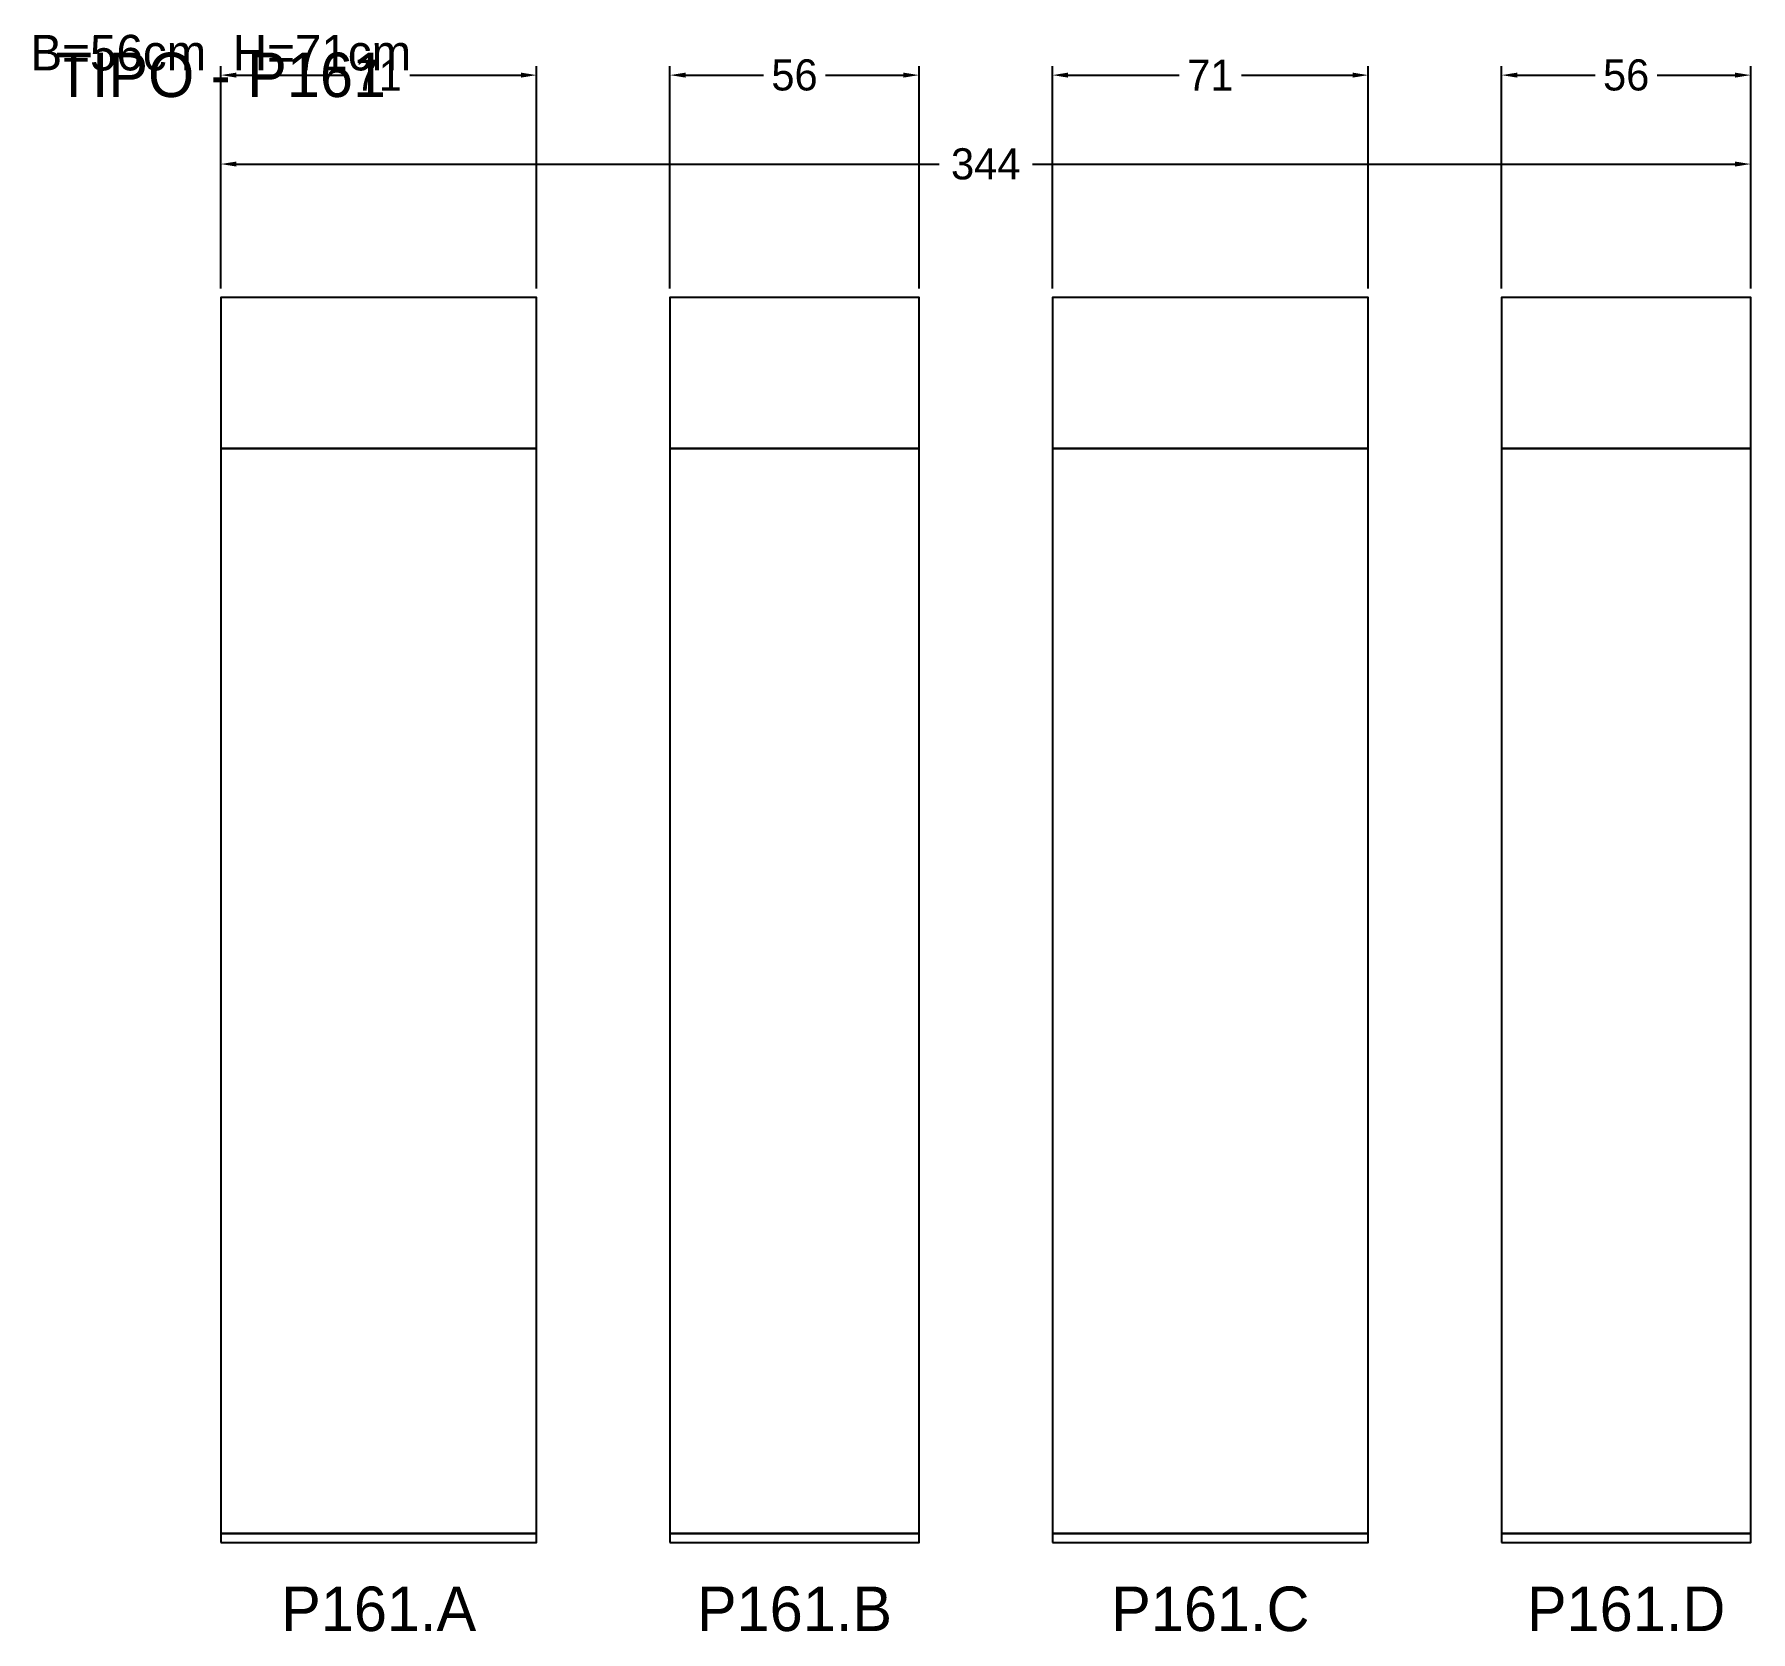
# Model space of a CAD drawing. Header units: metres. Extents: x -42 to 344, y -20 to 339.
import ezdxf

# ---------------------------------------------------------------- set-up
doc = ezdxf.new("R2010")
doc.units = ezdxf.units.M
for name, color, linetype in [('COTA', 3, 'Continuous'), ('Cota Secao (2x)', 3, 'Continuous'), ('NOMENCLATURA', 1, 'Continuous'), ('Paineis', 7, 'Continuous'), ('Texto Secao', 2, 'Continuous')]:
    doc.layers.add(name, color=color, linetype=linetype)
doc.dimstyles.new('COTA', dxfattribs={"dimtxt": 7, "dimasz": 3.5, "dimexe": 2, "dimexo": 2, "dimgap": 1.5, "dimtad": 1, "dimdec": 1, "dimcen": 2.5, "dimclrd": 3, "dimclre": 3, "dimclrt": 3, "dimazin": 3, "dimtfac": 1, "dimtmove": 0, "dimatfit": 3})

# ---------------------------------------------------------------- blocks, each defined once
blk = doc.blocks.new('_CLOSEDFILLED')
at = {"color": 0, "linetype": 'BYBLOCK'}
blk.add_solid([(-1, 0.16), (0, 0), (-1, -0.16)], dxfattribs=at)
blk = doc.blocks.new('*D1')
at = {"color": 3}
for p, q in [((0, 282), (0, 312)), ((3.5, 310), (161.5, 310)), ((182.5, 310), (340.5, 310)), ((344, 282), (344, 312))]:
    blk.add_line(p, q, dxfattribs=at)
at = {"layer": 'Defpoints'}
for p in [(0, 310), (0, 280), (344, 280)]:
    blk.add_point(p, dxfattribs=at)
at = {"layer": 'COTA', "color": 3, "xscale": 3.5, "yscale": 3.5, "rotation": 180}
blk.add_blockref('_CLOSEDFILLED', (0, 310), dxfattribs=at)
at = {"layer": 'COTA', "color": 3, "xscale": 3.5, "yscale": 3.5}
blk.add_blockref('_CLOSEDFILLED', (344, 310), dxfattribs=at)
at = {"layer": 'COTA', "color": 3, "insert": (172, 310), "char_height": 7, "attachment_point": 5}
blk.add_mtext('344', dxfattribs=at)
blk = doc.blocks.new('*D2')
at = {"color": 3}
for p, q in [((0, 282), (0, 332)), ((71, 282), (71, 332)), ((3.5, 330), (28.5, 330)), ((42.5, 330), (67.5, 330))]:
    blk.add_line(p, q, dxfattribs=at)
at = {"layer": 'Defpoints'}
for p in [(0, 330), (0, 280), (71, 280)]:
    blk.add_point(p, dxfattribs=at)
at = {"layer": 'COTA', "color": 3, "xscale": 3.5, "yscale": 3.5, "rotation": 180}
blk.add_blockref('_CLOSEDFILLED', (0, 330), dxfattribs=at)
at = {"layer": 'COTA', "color": 3, "xscale": 3.5, "yscale": 3.5}
blk.add_blockref('_CLOSEDFILLED', (71, 330), dxfattribs=at)
at = {"layer": 'COTA', "color": 3, "insert": (35.5, 330), "char_height": 7, "attachment_point": 5}
blk.add_mtext('71', dxfattribs=at)
blk = doc.blocks.new('*D3')
at = {"color": 3}
for p, q in [((101, 282), (101, 332)), ((157, 282), (157, 332)), ((104.5, 330), (122, 330)), ((136, 330), (153.5, 330))]:
    blk.add_line(p, q, dxfattribs=at)
at = {"layer": 'Defpoints'}
for p in [(101, 330), (101, 280), (157, 280)]:
    blk.add_point(p, dxfattribs=at)
at = {"layer": 'COTA', "color": 3, "xscale": 3.5, "yscale": 3.5, "rotation": 180}
blk.add_blockref('_CLOSEDFILLED', (101, 330), dxfattribs=at)
at = {"layer": 'COTA', "color": 3, "xscale": 3.5, "yscale": 3.5}
blk.add_blockref('_CLOSEDFILLED', (157, 330), dxfattribs=at)
at = {"layer": 'COTA', "color": 3, "insert": (129, 330), "char_height": 7, "attachment_point": 5}
blk.add_mtext('56', dxfattribs=at)
blk = doc.blocks.new('*D4')
at = {"color": 3}
for p, q in [((187, 282), (187, 332)), ((258, 282), (258, 332)), ((190.5, 330), (215.5, 330)), ((229.5, 330), (254.5, 330))]:
    blk.add_line(p, q, dxfattribs=at)
at = {"layer": 'Defpoints'}
for p in [(187, 330), (187, 280), (258, 280)]:
    blk.add_point(p, dxfattribs=at)
at = {"layer": 'COTA', "color": 3, "xscale": 3.5, "yscale": 3.5, "rotation": 180}
blk.add_blockref('_CLOSEDFILLED', (187, 330), dxfattribs=at)
at = {"layer": 'COTA', "color": 3, "xscale": 3.5, "yscale": 3.5}
blk.add_blockref('_CLOSEDFILLED', (258, 330), dxfattribs=at)
at = {"layer": 'COTA', "color": 3, "insert": (222.5, 330), "char_height": 7, "attachment_point": 5}
blk.add_mtext('71', dxfattribs=at)
blk = doc.blocks.new('*D5')
at = {"color": 3}
for p, q in [((288, 282), (288, 332)), ((344, 282), (344, 332)), ((291.5, 330), (309, 330)), ((323, 330), (340.5, 330))]:
    blk.add_line(p, q, dxfattribs=at)
at = {"layer": 'Defpoints'}
for p in [(288, 330), (288, 280), (344, 280)]:
    blk.add_point(p, dxfattribs=at)
at = {"layer": 'COTA', "color": 3, "xscale": 3.5, "yscale": 3.5, "rotation": 180}
blk.add_blockref('_CLOSEDFILLED', (288, 330), dxfattribs=at)
at = {"layer": 'COTA', "color": 3, "xscale": 3.5, "yscale": 3.5}
blk.add_blockref('_CLOSEDFILLED', (344, 330), dxfattribs=at)
at = {"layer": 'COTA', "color": 3, "insert": (316, 330), "char_height": 7, "attachment_point": 5}
blk.add_mtext('56', dxfattribs=at)

msp = doc.modelspace()

# ---------------------------------------------------------------- linework, layer by layer
at = {"layer": 'Paineis'}
for points in [[(0, 246), (71, 246), (71, 280), (0, 280)], [(101, 246), (157, 246), (157, 280), (101, 280)], [(187, 246), (258, 246), (258, 280), (187, 280)], [(288, 246), (344, 246), (344, 280), (288, 280)], [(0, 2), (71, 2), (71, 246), (0, 246)], [(101, 2), (157, 2), (157, 246), (101, 246)], [(187, 2), (258, 2), (258, 246), (187, 246)], [(288, 2), (344, 2), (344, 246), (288, 246)], [(0, 0), (71, 0), (71, 2), (0, 2)], [(101, 0), (157, 0), (157, 2), (101, 2)], [(187, 0), (258, 0), (258, 2), (187, 2)], [(288, 0), (344, 0), (344, 2), (288, 2)]]:
    msp.add_lwpolyline(points, close=True, dxfattribs=at)

# ---------------------------------------------------------------- texts
at = {"layer": 'Cota Secao (2x)', "insert": (0, 335), "char_height": 8, "width": 364, "attachment_point": 5}
msp.add_mtext('B=56cm  H=71cm', dxfattribs=at)
at = {"layer": 'NOMENCLATURA', "insert": (0, 330), "char_height": 10, "width": 300, "attachment_point": 5}
msp.add_mtext('TIPO - P161', dxfattribs=at)
at = {"layer": 'Texto Secao', "char_height": 10, "attachment_point": 5}
for s, insert, width in [('P161.A', (35.5, -15), 91), ('P161.B', (129, -15), 76), ('P161.C', (222.5, -15), 91), ('P161.D', (316, -15), 76)]:
    msp.add_mtext(s, dxfattribs=dict(at, insert=insert, width=width))

# ---------------------------------------------------------------- dimensions: what is measured, and where the dimension line sits
at = {"layer": 'COTA'}
for base, p1, p2, picture, middle in [((0, 330), (0, 280), (71, 280), '*D2', (35.5, 330)), ((101, 330), (101, 280), (157, 280), '*D3', (129, 330)), ((187, 330), (187, 280), (258, 280), '*D4', (222.5, 330)), ((288, 330), (288, 280), (344, 280), '*D5', (316, 330)), ((0, 310), (0, 280), (344, 280), '*D1', (172, 310))]:
    dim = msp.add_linear_dim(base=base, p1=p1, p2=p2, dimstyle='COTA', dxfattribs=at)
    dim.commit()
    dim.dimension.update_dxf_attribs({"geometry": picture, "text_midpoint": middle})

doc.saveas('drawing.dxf')
